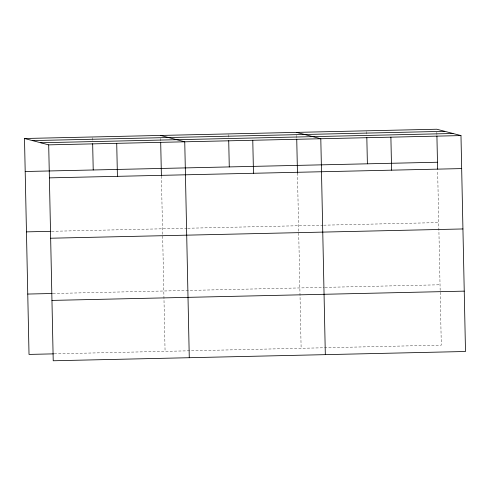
<?xml version="1.0" encoding="UTF-8"?>
<svg xmlns="http://www.w3.org/2000/svg" width="490" height="490" viewBox="0 0 490 490"><rect width="100%" height="100%" fill="white"/><g stroke="black" fill="none" stroke-linecap="round" stroke-linejoin="round"><path stroke-width="0.37" stroke-dasharray="2.45 1.84" d="M51.677 231.298L186.966 228.254M187.731 228.236L322.941 225.198M323.7 225.18L438.734 222.595M52.981 293.486L324.239 287.385M325.005 287.367L440.038 284.782M54.243 353.841L441.3 345.138L437.644 170.643M436.841 132.233L436.902 135.234M366.71 131.559L366.771 134.56M296.664 135.387L296.732 138.388M297.454 173.031L301.13 348.292M228.591 134.664L228.659 137.666M160.616 138.443L160.677 141.445M161.406 176.088L165.075 351.348M92.543 137.727L92.604 140.722"/><path stroke-width="0.73" d="M24.5 138.505L436.78 129.231L460.98 135.589L465.5 351.495L53.22 360.769L48.7 144.862L24.5 138.505L29.02 354.411L53.483 353.86M32.487 140.599L444.767 131.332M40.713 142.762L452.993 133.494M48.7 144.862L460.98 135.589M25.192 171.506L437.472 162.239M49.392 177.864L461.666 168.591M26.454 231.868L50.917 231.317M50.654 238.22L462.934 228.953M27.759 294.055L52.216 293.504M51.958 300.407L464.238 291.14M296.603 132.386L320.803 138.744L325.323 354.65M160.555 135.442L184.748 141.8L189.275 357.706M436.921 135.987L437.613 169.111M390.891 137.163L391.584 170.171M366.832 137.561L367.384 163.813M296.744 139.136L297.454 173.031M252.779 140.269L253.471 173.276M228.72 140.667L229.271 166.918M160.696 142.198L161.388 175.322M116.724 143.331L117.416 176.333M92.665 143.723L93.216 169.975"/></g></svg>
